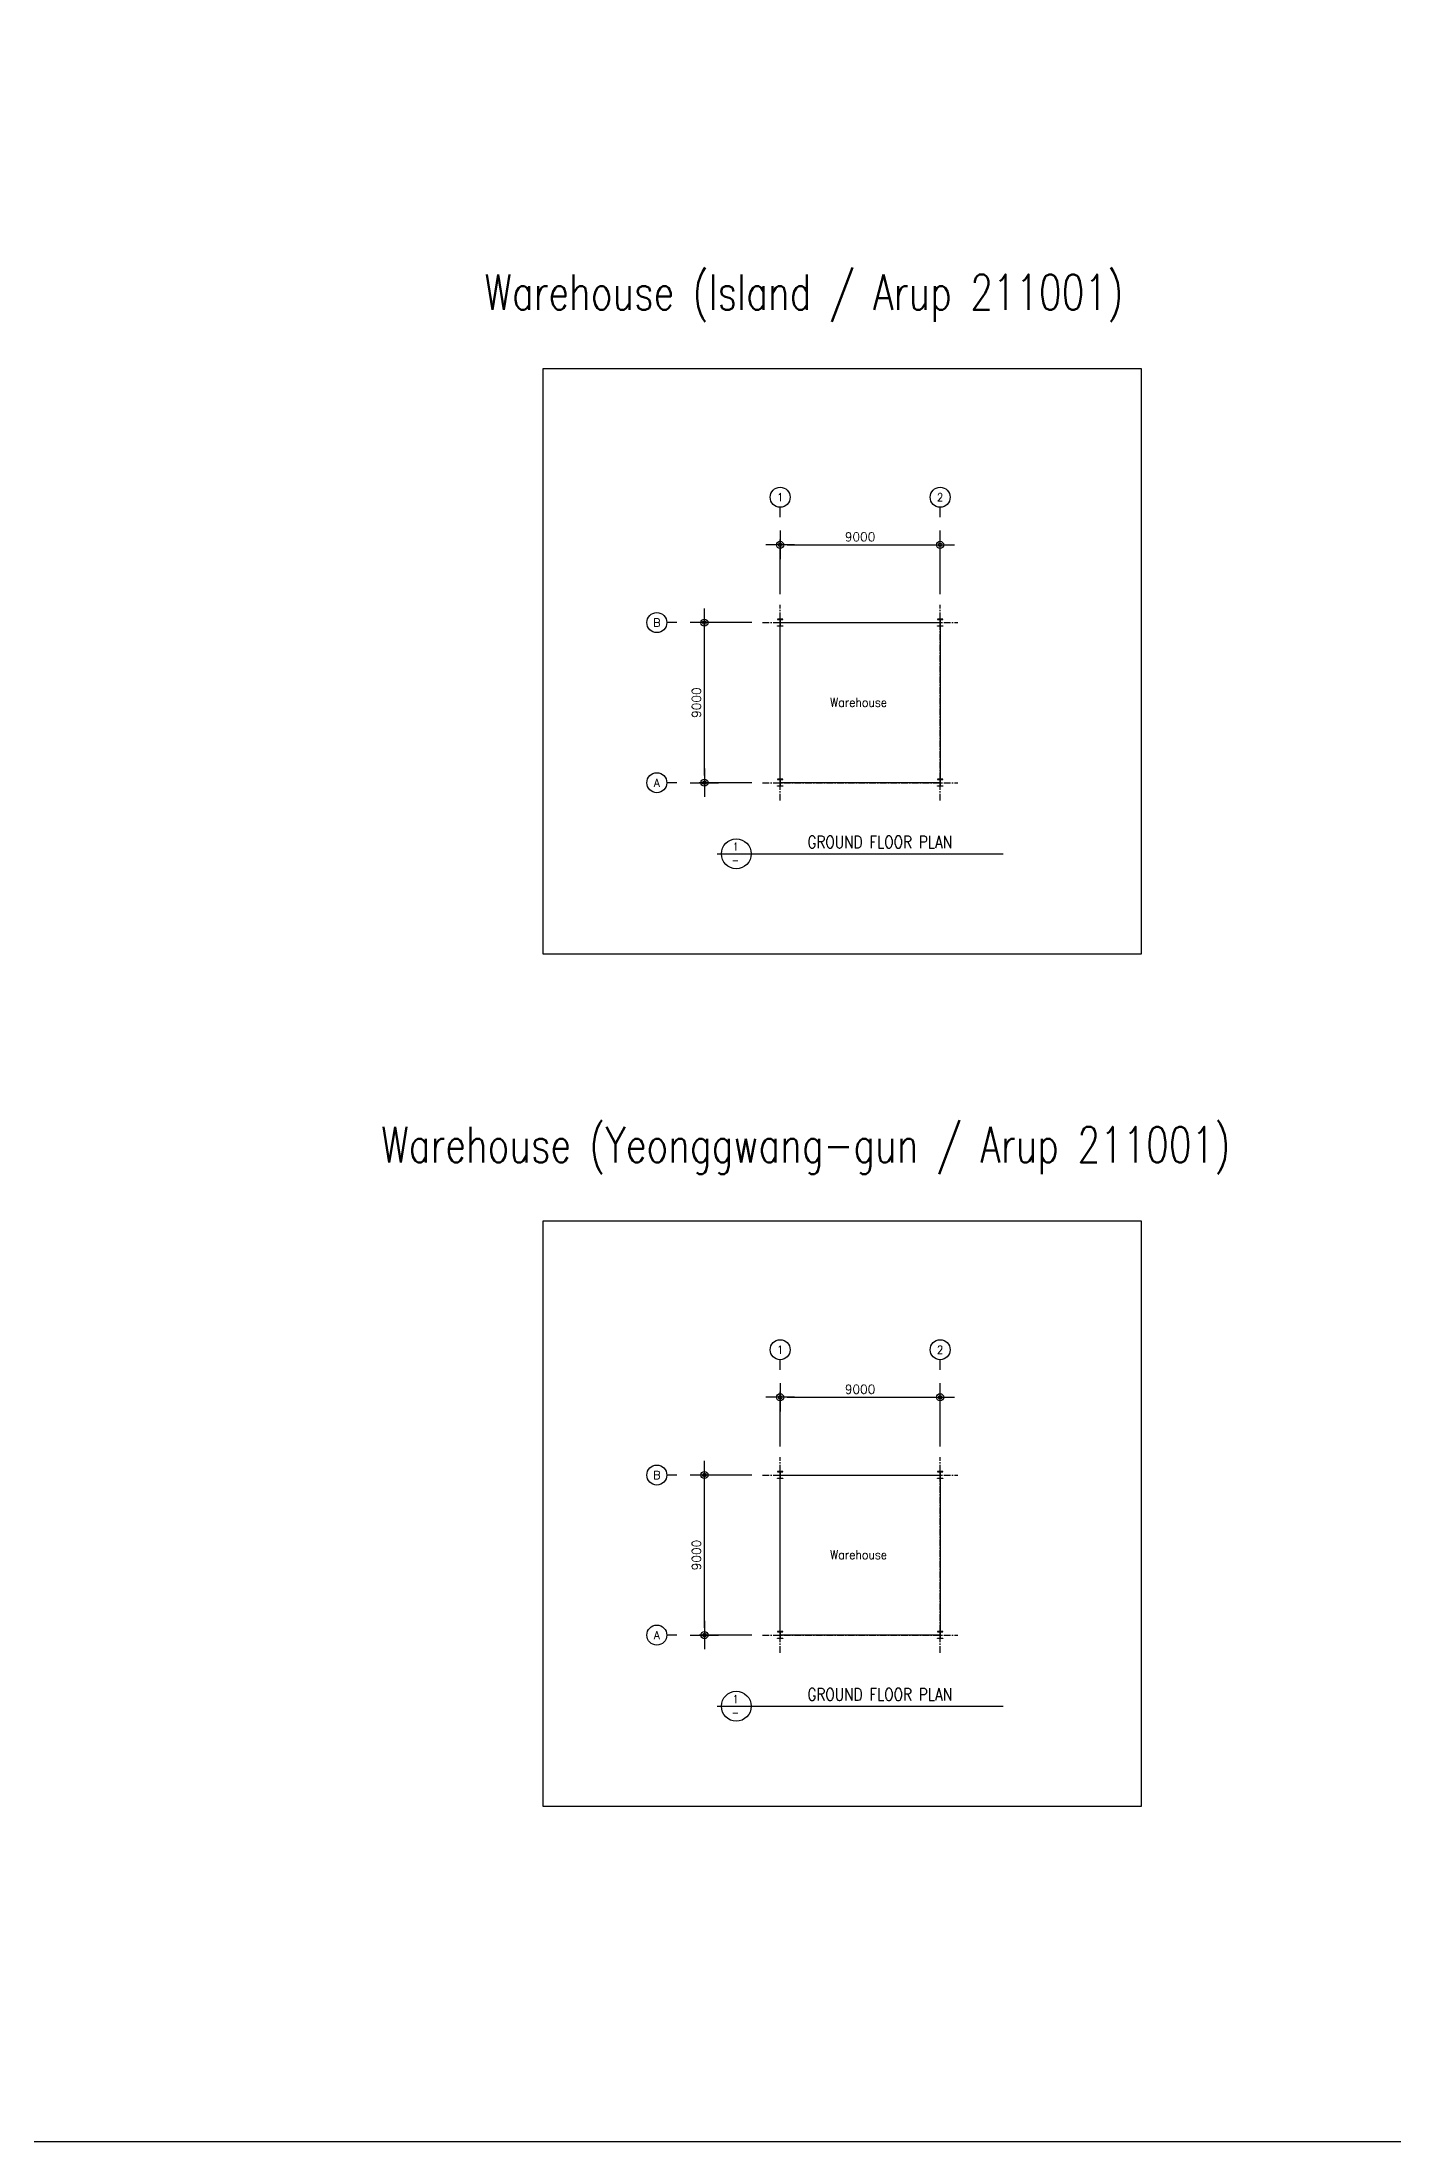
# Model space of a CAD drawing. Header units: millimetres. Extents: x 1547303 to 2238727, y -106680 to 167950.
# Drawn here: x 1951789 to 2027779, y -106680 to 11391 of the extents above; entities that cross this region are included whole.
import ezdxf
from ezdxf.enums import TextEntityAlignment as Align

# ---------------------------------------------------------------- set-up
doc = ezdxf.new("R2010")
doc.units = ezdxf.units.MM
doc.header["$LTSCALE"] = 150
doc.linetypes.add('CENTERX2', pattern=[4, 2.5, -0.5, 0.5, -0.5])
doc.layers.get('Defpoints').update_dxf_attribs({"color": 140})
for name, color, linetype in [('0S_Layout', 2, 'Continuous'), ('0S_Steel Col', 2, 'Continuous'), ('7TEXT', 7, 'Continuous'), ('CEN_LINE', 1, 'CENTERX2'), ('DIM', 7, 'Continuous'), ('SYM', 7, 'Continuous'), ('TEXT', 4, 'Continuous'), ('TXT', 2, 'Continuous')]:
    doc.layers.add(name, color=color, linetype=linetype)
doc.styles.add('RomanS', font='romans.shx', dxfattribs={"bigfont": 'whgtxt.shx'})
doc.styles.add('ROMANT', font='ROMANT')
doc.styles.get("Standard").update_dxf_attribs({"font": 'romans.shx', "width": 0.75, "bigfont": 'whgtxt.shx'})
doc.dimstyles.new('HYUN', dxfattribs={"dimscale": 80, "dimtxt": 3, "dimasz": 1, "dimexe": 1.5, "dimexo": 3, "dimgap": 1, "dimtad": 1, "dimdec": 0, "dimzin": 0, "dimdsep": 46, "dimtxsty": 'RomanS', "dimblk": 'd_dot', "dimcen": -1, "dimclrd": 256, "dimclre": 256, "dimclrt": 3, "dimadec": 0, "dimazin": 0, "dimtfac": 1, "dimtdec": 0, "dimtix": 1, "dimtmove": 2, "dimatfit": 3, "dimfxl": 1.5, "dimtolj": 1, "dimtzin": 0, "dimarcsym": 0})

# ---------------------------------------------------------------- blocks, each defined once
blk = doc.blocks.new('d_dot')
for p, q in [((-2, 0), (2, 0)), ((0, -2), (0, 2))]:
    blk.add_line(p, q)
for radius in [0.5, 0.25]:
    blk.add_circle((0, 0), radius)
blk = doc.blocks.new('*D73')
at = {"layer": 'Defpoints', "color": 0}
for p in [(1989049, -21254), (1992307, -21254), (1992307, -30254)]:
    blk.add_point(p, dxfattribs=at)
at = {"layer": 'DIM', "lineweight": -2}
for p, q in [((1991707, -21254), (1988749, -21254)), ((1989049, -29854), (1989049, -21654)), ((1991707, -30254), (1988749, -30254))]:
    blk.add_line(p, q, dxfattribs=at)
at = {"layer": 'DIM', "lineweight": -2, "xscale": 400, "yscale": 400, "zscale": 400}
for p, rotation in [((1989049, -21254), 90), ((1989049, -30254), 270)]:
    blk.add_blockref('d_dot', p, dxfattribs=dict(at, rotation=rotation))
at = {"layer": 'DIM', "color": 3, "insert": (1988599, -25754), "char_height": 500, "attachment_point": 5, "rotation": 90, "style": 'RomanS'}
blk.add_mtext('\\A1;9000', dxfattribs=at)
blk = doc.blocks.new('*D74')
at = {"layer": 'Defpoints', "color": 0}
for p in [(2002307, -16882), (1993307, -20254), (2002307, -20254)]:
    blk.add_point(p, dxfattribs=at)
at = {"layer": 'DIM', "lineweight": -2}
for p, q in [((1993307, -19654), (1993307, -16582)), ((1993707, -16882), (2001907, -16882)), ((2002307, -19654), (2002307, -16582))]:
    blk.add_line(p, q, dxfattribs=at)
at = {"layer": 'DIM', "lineweight": -2, "xscale": 400, "yscale": 400, "zscale": 400, "rotation": 180}
blk.add_blockref('d_dot', (1993307, -16882), dxfattribs=at)
at = {"layer": 'DIM', "lineweight": -2, "xscale": 400, "yscale": 400, "zscale": 400}
blk.add_blockref('d_dot', (2002307, -16882), dxfattribs=at)
at = {"layer": 'DIM', "color": 3, "insert": (1997807, -16432), "char_height": 500, "attachment_point": 5, "style": 'RomanS'}
blk.add_mtext('\\A1;9000', dxfattribs=at)
blk = doc.blocks.new('A$C56473683')
at = {"layer": '0S_Steel Col'}
for p, q in [((-25, 420), (-25, 400)), ((275, 420), (-25, 420)), ((-25, 400), (109, 400)), ((-25, 50), (109, 50)), ((-25, 30), (-25, 50)), ((275, 30), (-25, 30)), ((119, 60), (119, 390)), ((119, 225), (131, 225)), ((131, 390), (131, 60)), ((141, 400), (275, 400)), ((141, 50), (275, 50)), ((275, 400), (275, 420)), ((275, 50), (275, 30))]:
    blk.add_line(p, q, dxfattribs=at)
for centre, start, end in [((109, 390), 0, 90), ((109, 60), 270, 0), ((141, 390), 90, 180), ((141, 60), 180, 270)]:
    blk.add_arc(centre, 10, start, end, dxfattribs=at)
blk = doc.blocks.new('*D89')
at = {"layer": 'Defpoints', "color": 0}
for p in [(1989049, -69180), (1992307, -69180), (1992307, -78180)]:
    blk.add_point(p, dxfattribs=at)
at = {"layer": 'DIM', "lineweight": -2}
for p, q in [((1991707, -69180), (1988749, -69180)), ((1989049, -77780), (1989049, -69580)), ((1991707, -78180), (1988749, -78180))]:
    blk.add_line(p, q, dxfattribs=at)
at = {"layer": 'DIM', "lineweight": -2, "xscale": 400, "yscale": 400, "zscale": 400}
for p, rotation in [((1989049, -69180), 90), ((1989049, -78180), 270)]:
    blk.add_blockref('d_dot', p, dxfattribs=dict(at, rotation=rotation))
at = {"layer": 'DIM', "color": 3, "insert": (1988599, -73680), "char_height": 500, "attachment_point": 5, "rotation": 90, "style": 'RomanS'}
blk.add_mtext('\\A1;9000', dxfattribs=at)
blk = doc.blocks.new('*D90')
at = {"layer": 'Defpoints', "color": 0}
for p in [(2002307, -64808), (1993307, -68180), (2002307, -68180)]:
    blk.add_point(p, dxfattribs=at)
at = {"layer": 'DIM', "lineweight": -2}
for p, q in [((1993307, -67580), (1993307, -64508)), ((1993707, -64808), (2001907, -64808)), ((2002307, -67580), (2002307, -64508))]:
    blk.add_line(p, q, dxfattribs=at)
at = {"layer": 'DIM', "lineweight": -2, "xscale": 400, "yscale": 400, "zscale": 400, "rotation": 180}
blk.add_blockref('d_dot', (1993307, -64808), dxfattribs=at)
at = {"layer": 'DIM', "lineweight": -2, "xscale": 400, "yscale": 400, "zscale": 400}
blk.add_blockref('d_dot', (2002307, -64808), dxfattribs=at)
at = {"layer": 'DIM', "color": 3, "insert": (1997807, -64358), "char_height": 500, "attachment_point": 5, "style": 'RomanS'}
blk.add_mtext('\\A1;9000', dxfattribs=at)

msp = doc.modelspace()

# ---------------------------------------------------------------- linework, layer by layer
at = {"color": 1}
for points in [[(1979973.1, -6960.1), (2013605.3, -6960.1), (2013605.3, -39886.4), (1979973.1, -39886.4)], [(1979973.1, -54886.4), (2013605.3, -54886.4), (2013605.3, -87812.8), (1979973.1, -87812.8)]]:
    msp.add_lwpolyline(points, close=True, dxfattribs=at)
at = {"layer": '0S_Layout', "color": 1}
msp.add_lwpolyline([(1817915.6, 81263.6), (2123124.1, 81263.6), (2123124.1, -106680.4), (1817915.6, -106680.4)], close=True, dxfattribs=at)
at = {"layer": '0S_Layout'}
for points in [[(1993307.1, -21254.1), (2002307.1, -21254.1), (2002307.1, -30254.1), (1993307.1, -30254.1)], [(1993307.1, -69180.4), (2002307.1, -69180.4), (2002307.1, -78180.4), (1993307.1, -78180.4)]]:
    msp.add_lwpolyline(points, close=True, dxfattribs=at)
at = {"layer": 'CEN_LINE'}
for p, q in [((1993307.1, -31254.1), (1993307.1, -20254.1)), ((2002307.1, -31254.1), (2002307.1, -20254.1)), ((1992307.1, -21254.1), (2003307.1, -21254.1)), ((1992307.1, -30254.1), (2003307.1, -30254.1)), ((1993307.1, -79180.4), (1993307.1, -68180.4)), ((2002307.1, -79180.4), (2002307.1, -68180.4)), ((1992307.1, -69180.4), (2003307.1, -69180.4)), ((1992307.1, -78180.4), (2003307.1, -78180.4))]:
    msp.add_line(p, q, dxfattribs=at)
at = {"layer": 'SYM', "color": 7}
for p, q in [((1993307.1, -15331.7), (1993307.1, -14769.2)), ((2002307.1, -15331.7), (2002307.1, -14769.2)), ((1987498.5, -21254.1), (1986936, -21254.1)), ((1987498.5, -30254.1), (1986936, -30254.1)), ((1993307.1, -63258.1), (1993307.1, -62695.6)), ((2002307.1, -63258.1), (2002307.1, -62695.6)), ((1987498.5, -69180.4), (1986936, -69180.4)), ((1987498.5, -78180.4), (1986936, -78180.4))]:
    msp.add_line(p, q, dxfattribs=at)
for centre in [(1993307.1, -14206.7), (2002307.1, -14206.7), (1986373.5, -21254.1), (1986373.5, -30254.1), (1993307.1, -62133.1), (2002307.1, -62133.1), (1986373.5, -69180.4), (1986373.5, -78180.4)]:
    msp.add_circle(centre, 562.5, dxfattribs=at)
at = {"layer": 'TXT', "color": 7}
for p, q in [((1989763.5, -34254.1), (2005850.7, -34254.1)), ((1989763.5, -82180.4), (2005850.7, -82180.4))]:
    msp.add_line(p, q, dxfattribs=at)
for centre in [(1990841.5, -34254.1), (1990841.5, -82180.4)]:
    msp.add_circle(centre, 840, dxfattribs=at)

# ---------------------------------------------------------------- block references
at = {"layer": '0S_Steel Col', "xscale": -1, "rotation": 180}
for p in [(1993182.1, -21029.1), (2002182.1, -21029.1), (1993182.1, -30029.1), (2002182.1, -30029.1), (1993182.1, -68955.4), (2002182.1, -68955.4), (1993182.1, -77955.4), (2002182.1, -77955.4)]:
    msp.add_blockref('A$C56473683', p, dxfattribs=at)

# ---------------------------------------------------------------- texts
at = {"layer": '7TEXT', "color": 3, "style": 'RomanS', "width": 0.9}
for s, p in [('1', (1993307.1, -14206.7)), ('2', (2002307.1, -14206.7)), ('1', (1993307.1, -62133.1)), ('2', (2002307.1, -62133.1))]:
    msp.add_text(s, height=450, dxfattribs=at).set_placement(p, align=Align.MIDDLE_CENTER)
at = {"layer": '7TEXT', "color": 3, "style": 'RomanS'}
for s, p in [('B', (1986373.5, -21254.1)), ('A', (1986373.5, -30254.1)), ('B', (1986373.5, -69180.4)), ('A', (1986373.5, -78180.4))]:
    msp.add_text(s, height=450, dxfattribs=at).set_placement(p, align=Align.MIDDLE_CENTER)
at = {"layer": 'TEXT', "width": 0.75}
for s, p in [('Warehouse (Island / Arup 211001)', (1976677.8, -2676)), ('Warehouse (Yeonggwang-gun / Arup 211001)', (1970874.4, -50602.4))]:
    msp.add_text(s, height=2000, dxfattribs=at).set_placement(p, align=Align.MIDDLE_LEFT)
at = {"layer": 'TEXT', "style": 'RomanS', "width": 0.9}
for p in [(1996112.1, -25734.5), (1996112.1, -73660.9)]:
    msp.add_text('Warehouse', height=500, dxfattribs=at).set_placement(p, align=Align.MIDDLE_LEFT)
at = {"layer": 'TXT', "color": 7, "style": 'ROMANT', "width": 0.8}
for s, p in [('1', (1990653.9, -34073)), ('-', (1990581, -34844.4)), ('-', (1990581, -82770.8)), ('1', (1990653.9, -81999.4))]:
    msp.add_text(s, height=448, dxfattribs=at).set_placement(p)
for p in [(2002979.6, -33938.8), (2002979.6, -81865.2)]:
    msp.add_text('GROUND FLOOR PLAN', height=700, dxfattribs=at).set_placement(p, align=Align.RIGHT)

# ---------------------------------------------------------------- dimensions: what is measured, and where the dimension line sits
at = {"layer": 'DIM'}
for base, p1, p2, picture, middle in [((2002307.1, -16881.7), (1993307.1, -20254.1), (2002307.1, -20254.1), '*D74', (1997807.1, -16431.7)), ((2002307.1, -64808.1), (1993307.1, -68180.4), (2002307.1, -68180.4), '*D90', (1997807.1, -64358.1))]:
    dim = msp.add_linear_dim(base=base, p1=p1, p2=p2, dimstyle='HYUN', override={"dimscale": 200, "dimtxt": 2.5, "dimasz": 2}, dxfattribs=at)
    dim.commit()
    dim.dimension.update_dxf_attribs({"geometry": picture, "text_midpoint": middle})
for base, p1, p2, picture, middle in [((1989048.5, -21254.1), (1992307.1, -30254.1), (1992307.1, -21254.1), '*D73', (1988598.5, -25754.1)), ((1989048.5, -69180.4), (1992307.1, -78180.4), (1992307.1, -69180.4), '*D89', (1988598.5, -73680.4))]:
    dim = msp.add_linear_dim(base=base, p1=p1, p2=p2, angle=90, dimstyle='HYUN', override={"dimscale": 200, "dimtxt": 2.5, "dimasz": 2}, dxfattribs=at)
    dim.commit()
    dim.dimension.update_dxf_attribs({"geometry": picture, "text_midpoint": middle})

doc.saveas('drawing.dxf')
